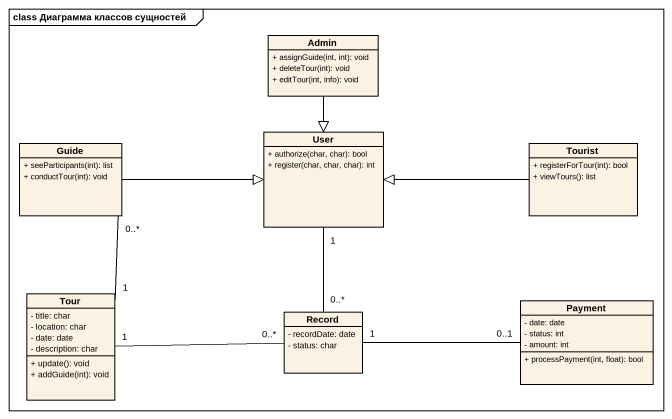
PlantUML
@startuml
mainframe class Диаграмма классов сущностей
hide circle
hide empty members
skinparam classAttributeIconSize 0
class Admin {
  + assignGuide(int, int): void
  + deleteTour(int): void
  + editTour(int, info): void
}
class User {
  + authorize(char, char): bool
  + register(char, char, char): int
}
class Guide {
  + seeParticipants(int): list
  + conductTour(int): void
}
class Tourist {
  + registerForTour(int): bool
  + viewTours(): list
}
class Tour {
  - title: char
  - location: char
  - date: date
  - description: char
  + update(): void
  + addGuide(int): void
}
class Payment {
  - date: date
  - status: int
  - amount: int
  + processPayment(int, float): bool
}
class "Record" as Record_ {
  - recordDate: date
  - status: char
}
Admin --|> User
User "1" -- "0..*" Record_
Guide -right-|> User
Guide "0..*" -- "1" Tour
Tourist -left-|> User
Tour "1" -right- "0..*" Record_
Record_ "1" -right- "0..1" Payment
@enduml
